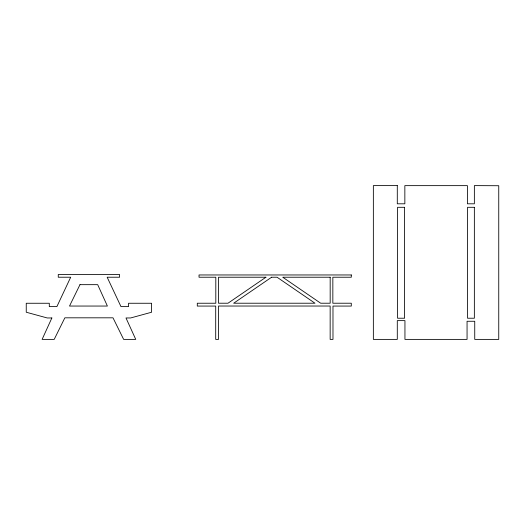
<?xml version="1.0" encoding="UTF-8"?>
<svg xmlns="http://www.w3.org/2000/svg" width="525" height="525" viewBox="0 0 525 525"><rect width="100%" height="100%" fill="white"/><g stroke="black" fill="none" stroke-linecap="round" stroke-linejoin="round"><path stroke-width="0.79" d="M51.863 317.966L42.118 339.386L54.206 339.386L64.857 317.815L112.993 317.815L123.644 339.386L135.739 339.386L125.987 317.966L130.62 317.966L151.6 312.231L151.6 303.26L128.553 303.26L128.553 306.613L120.973 306.613L107.166 277.226L119.582 277.226L119.582 274.503L58.268 274.503L58.268 277.226L70.685 277.226L56.884 306.613L49.297 306.613L49.297 303.26L26.25 303.26L26.25 312.231L47.237 317.966L51.863 317.966M79.977 284.662L69.51 306.049L107.395 306.049L97.689 284.662L79.977 284.662M265.932 277.226L227.994 303.22L218.505 303.22L218.505 277.226L265.932 277.226M271.609 277.226L233.671 303.22L315.007 303.22L277.069 277.226L271.609 277.226M397.294 185.614L373.354 185.614L373.354 339.386L397.294 339.386L397.294 320.624L404.946 320.624L404.946 339.386L467.06 339.386L467.06 321.267L474.738 321.267L474.738 339.386L498.75 339.386L498.75 185.732L474.364 185.614L474.364 203.805L467.401 203.805L467.401 185.64L404.847 185.64L404.847 203.805L397.294 203.805L397.294 185.614M404.578 207.309L397.569 207.309L397.569 318.222L404.578 318.222L404.578 207.309M474.357 207.309L467.552 207.309L467.552 318.222L474.357 318.222L474.357 207.309M351.297 274.962L199.027 274.962L199.027 277.226L215.808 277.226L215.808 303.233L197.295 303.233L197.295 306.068L215.709 306.068L215.709 339.386L218.505 339.386L218.505 306.029L330.153 306.029L330.153 339.386L332.981 339.386L332.981 306.068L351.297 306.068L351.297 303.22L332.843 303.22L332.843 277.226L351.297 277.226L351.297 274.962M330.173 277.226L282.745 277.226L320.683 303.22L330.173 303.22L330.173 277.226"/></g></svg>
